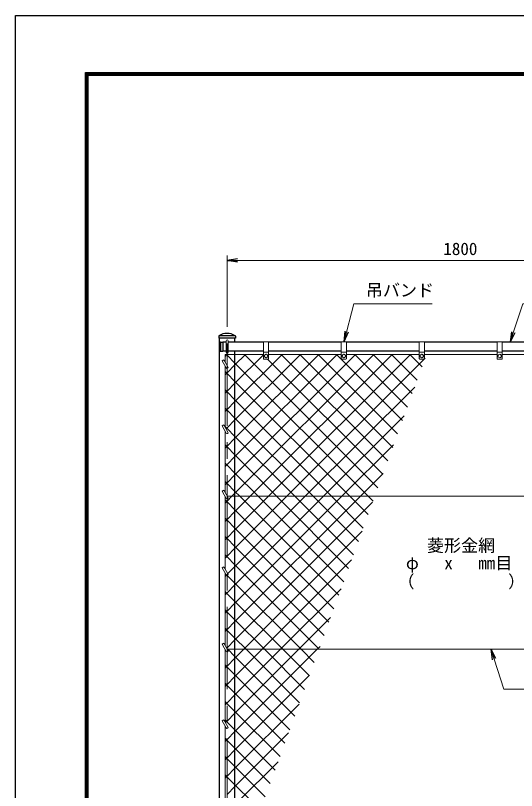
# Model space of a CAD drawing. Units: millimetres, scale not verified. Extents: x -4200 to 4200, y -2970 to 2970.
# Drawn here: x -4200 to -2270, y -18 to 2970 of the extents above; entities that cross this region are included whole.
import ezdxf
from ezdxf.enums import TextEntityAlignment as Align

# ---------------------------------------------------------------- set-up
doc = ezdxf.new("R2010")
doc.units = ezdxf.units.MM
doc.header["$LTSCALE"] = 10
doc.linetypes.add('USER1', pattern=[50.8, 31.75, -6.35, 6.35, -6.35])
for name, color, linetype, lineweight in [('0-0_D-STR1', 1, 'Continuous', 25), ('0-1_D-STR3', 3, 'Continuous', 13), ('0-2_D-BMK', 2, 'USER1', 13), ('0-3_D-STR2', 7, 'Continuous', 13), ('0-4_D-STR-DIM', 7, 'Continuous', 13), ('0-A_D-STR-TXT', 7, 'Continuous', 13), ('0-C_D-TTL', 7, 'Continuous', 25)]:
    doc.layers.add(name, color=color, linetype=linetype, lineweight=lineweight)
doc.layers.add('0-5_0', color=7, linetype='Continuous')
doc.styles.add('ＭＳ ゴシック', font='')
doc.styles.get('ＭＳ ゴシック').set_extended_font_data('MS Gothic')

# ---------------------------------------------------------------- blocks, each defined once
blk = doc.blocks.new('_Open')
at = {"layer": '0-5_0'}
blk.add_line((-10, 1.667), (0, 0), dxfattribs=at)
blk.add_lwpolyline([(-10, -1.667), (0, 0), (-10, 0)], dxfattribs=at)

msp = doc.modelspace()

# ---------------------------------------------------------------- linework, layer by layer
at = {"layer": '0-0_D-STR1'}
for p, q in [((-3416.75, 1734.28), (-3416.75, 1726.23)), ((-3352.89, 1735.23), (-3416.42, 1735.23)), ((-3352.55, 1734.28), (-3352.55, 1726.23)), ((-3352.55, 1726.23), (-3416.75, 1726.23)), ((-3409.99, 1710.73), (-3401.65, 1710.73)), ((-3409.65, 1710.73), (-3409.65, 1675.73)), ((-3401.65, 1710.73), (-3401.65, 1675.73)), ((-3388.65, 1710.23), (-3401.65, 1710.23)), ((-3244.65, 1710.23), (-3380.65, 1710.23)), ((-3354.4, 1710.23), (-3354.4, 1726.23)), ((-2944.65, 1710.23), (-3224.65, 1710.23)), ((-2644.65, 1710.23), (-2924.65, 1710.23)), ((-2344.65, 1710.23), (-2624.65, 1710.23)), ((-2044.65, 1710.23), (-2324.65, 1710.23)), ((-3409.99, 1675.73), (-3401.65, 1675.73)), ((-3388.65, 1676.23), (-3401.65, 1676.23)), ((-3244.65, 1676.23), (-3380.65, 1676.23)), ((-3354.4, -1225.77), (-3354.4, 1676.23)), ((-2944.65, 1676.23), (-3224.65, 1676.23)), ((-2644.65, 1676.23), (-2924.65, 1676.23)), ((-2344.65, 1676.23), (-2624.65, 1676.23)), ((-2044.65, 1676.23), (-2324.65, 1676.23))]:
    msp.add_line(p, q, dxfattribs=at)
msp.add_lwpolyline([(-3414.9, 1726.23), (-3414.9, -1644.77), (-3354.4, -1644.77), (-3354.4, -1259.77)], dxfattribs=at)
for centre, radius, start, end in [((-3415.25, 1734.28), 1.5, 120.85073, 180), ((-3384.65, 1683.05), 61.17, 59.14927, 120.85073), ((-3354.05, 1734.28), 1.5, 0, 59.14927), ((-3379.43, 1693.23), 35.72, 151.52136, 208.47864), ((-3409.99, 1709.73), 1, 90, 147.70173), ((-3409.99, 1676.73), 1, 212.29827, 270)]:
    msp.add_arc(centre, radius, start, end, dxfattribs=at)
at = {"layer": '0-1_D-STR3'}
for p, q in [((-3388.65, 1671.23), (-3388.65, 1715.23)), ((-3380.65, 1671.23), (-3380.65, 1715.23)), ((-3244.65, 1712.23), (-3244.65, 1647.23)), ((-3224.65, 1712.23), (-3244.65, 1712.23)), ((-3224.65, 1712.23), (-3224.65, 1647.23)), ((-2944.65, 1712.23), (-2944.65, 1647.23)), ((-2924.65, 1712.23), (-2944.65, 1712.23)), ((-2924.65, 1712.23), (-2924.65, 1647.23)), ((-2644.65, 1712.23), (-2644.65, 1647.23)), ((-2624.65, 1712.23), (-2644.65, 1712.23)), ((-2624.65, 1712.23), (-2624.65, 1647.23)), ((-2344.65, 1712.23), (-2344.65, 1647.23)), ((-2324.65, 1712.23), (-2344.65, 1712.23)), ((-2324.65, 1712.23), (-2324.65, 1647.23)), ((-3392.65, 1635.08), (-3392.65, 1663.23)), ((-3392.65, 1663.23), (-3244.65, 1663.23)), ((-3224.65, 1672.23), (-3244.65, 1672.23)), ((-3226.65, 1645.23), (-3242.65, 1645.23)), ((-3241.15, 1660.97), (-3234.65, 1664.73)), ((-3241.15, 1660.97), (-3241.15, 1653.48)), ((-3234.65, 1664.73), (-3228.15, 1660.97)), ((-3228.15, 1660.97), (-3228.15, 1653.48)), ((-3224.65, 1663.23), (-2944.65, 1663.23)), ((-2924.65, 1672.23), (-2944.65, 1672.23)), ((-2926.65, 1645.23), (-2942.65, 1645.23)), ((-2941.15, 1660.97), (-2934.65, 1664.73)), ((-2941.15, 1660.97), (-2941.15, 1653.48)), ((-2934.65, 1664.73), (-2928.15, 1660.97)), ((-2928.15, 1660.97), (-2928.15, 1653.48)), ((-2924.65, 1663.23), (-2644.65, 1663.23)), ((-2624.65, 1672.23), (-2644.65, 1672.23)), ((-2626.65, 1645.23), (-2642.65, 1645.23)), ((-2641.15, 1660.97), (-2634.65, 1664.73)), ((-2641.15, 1660.97), (-2641.15, 1653.48)), ((-2634.65, 1664.73), (-2628.15, 1660.97)), ((-2628.15, 1660.97), (-2628.15, 1653.48)), ((-2624.65, 1663.23), (-2344.65, 1663.23)), ((-2324.65, 1672.23), (-2344.65, 1672.23)), ((-2326.65, 1645.23), (-2342.65, 1645.23)), ((-2341.15, 1660.97), (-2334.65, 1664.73)), ((-2341.15, 1660.97), (-2341.15, 1653.48)), ((-2334.65, 1664.73), (-2328.15, 1660.97)), ((-2328.15, 1660.97), (-2328.15, 1653.48)), ((-2324.65, 1663.23), (-2044.65, 1663.23)), ((-3404.05, 1638.82), (-3397.12, 1642.82)), ((-3404.05, 1638.82), (-3388.12, 1611.23)), ((-3397.12, 1642.82), (-3381.19, 1615.23)), ((-3392.65, 1383.58), (-3392.65, 1619.08)), ((-3404.05, 1387.32), (-3397.12, 1391.32)), ((-3404.05, 1387.32), (-3388.12, 1359.73)), ((-3397.12, 1391.32), (-3381.19, 1363.73)), ((-3392.65, 1132.08), (-3392.65, 1367.58)), ((-3404.05, 1135.82), (-3397.12, 1139.82)), ((-3404.05, 1135.82), (-3388.12, 1108.23)), ((-3397.12, 1139.82), (-3381.19, 1112.23)), ((-3392.65, 837.08), (-3392.65, 1116.08)), ((-1592.74, 1116.23), (-3383.5, 1116.23)), ((-3404.05, 840.82), (-3397.12, 844.82)), ((-3404.05, 840.82), (-3388.12, 813.23)), ((-3397.12, 844.82), (-3381.19, 817.23)), ((-3392.65, 542.08), (-3392.65, 821.08)), ((-3404.05, 545.82), (-3397.12, 549.82)), ((-3404.05, 545.82), (-3388.12, 518.23)), ((-3397.12, 549.82), (-3381.19, 522.23)), ((-3392.65, 247.08), (-3392.65, 526.08)), ((-1592.74, 526.23), (-3383.5, 526.23)), ((-3404.05, 250.82), (-3397.12, 254.82)), ((-3404.05, 250.82), (-3388.12, 223.23)), ((-3397.12, 254.82), (-3381.19, 227.23)), ((-3392.65, -47.92), (-3392.65, 231.08))]:
    msp.add_line(p, q, dxfattribs=at)
for points in [[(-3241.15, 1653.48), (-3234.65, 1649.73), (-3228.15, 1653.48)], [(-2941.15, 1653.48), (-2934.65, 1649.73), (-2928.15, 1653.48)], [(-2641.15, 1653.48), (-2634.65, 1649.73), (-2628.15, 1653.48)], [(-2341.15, 1653.48), (-2334.65, 1649.73), (-2328.15, 1653.48)]]:
    msp.add_lwpolyline(points, dxfattribs=at)
for centre in [(-3234.65, 1657.23), (-2934.65, 1657.23), (-2634.65, 1657.23), (-2334.65, 1657.23)]:
    msp.add_circle(centre, 6.49, dxfattribs=at)
for centre, radius, start, end in [((-3384.65, 1715.23), 4, 0, 180), ((-3384.65, 1671.23), 4, 180, 0), ((-3242.65, 1647.23), 2, 180, 270), ((-3226.65, 1647.23), 2, 270, 0), ((-2942.65, 1647.23), 2, 180, 270), ((-2926.65, 1647.23), 2, 270, 0), ((-2642.65, 1647.23), 2, 180, 270), ((-2626.65, 1647.23), 2, 270, 0), ((-2342.65, 1647.23), 2, 180, 270), ((-2326.65, 1647.23), 2, 270, 0), ((-3384.65, 1613.23), 4, 210, 30), ((-3384.65, 1361.73), 4, 210, 30), ((-3384.65, 1110.23), 4, 210, 30), ((-3384.65, 815.23), 4, 210, 30), ((-3384.65, 520.23), 4, 210, 30), ((-3384.65, 225.23), 4, 210, 30)]:
    msp.add_arc(centre, radius, start, end, dxfattribs=at)
at = {"layer": '0-2_D-BMK'}
msp.add_line((-3384.65, -1659.77), (-3384.65, 1750.23), dxfattribs=at)
at = {"layer": '0-3_D-STR2'}
for p, q in [((-3392.65, 1655.63), (-3385.06, 1663.23)), ((-3354.4, 1340.33), (-3031.5, 1663.23)), ((-3354.4, 1269.61), (-2960.79, 1663.23)), ((-2803.43, 1149.41), (-3317.25, 1663.23)), ((-3295.66, 1116.23), (-2748.66, 1663.23)), ((-3244.65, 1661.34), (-3246.54, 1663.23)), ((-2784.56, 1201.25), (-3228.54, 1645.23)), ((-3224.95, 1116.23), (-2677.95, 1663.23)), ((-2765.69, 1253.09), (-3175.83, 1663.23)), ((-2746.82, 1304.93), (-3105.11, 1663.23)), ((-2727.95, 1356.77), (-3034.4, 1663.23)), ((-2709.08, 1408.62), (-2963.69, 1663.23)), ((-2690.21, 1460.46), (-2892.98, 1663.23)), ((-2671.34, 1512.3), (-2822.27, 1663.23)), ((-2652.48, 1564.14), (-2751.56, 1663.23)), ((-2633.61, 1615.98), (-2680.85, 1663.23)), ((-3384.65, 1589.21), (-3392.65, 1597.21)), ((-3354.4, 1558.96), (-3384.65, 1589.21)), ((-2911.67, 1116.23), (-3354.4, 1558.96)), ((-3384.65, 1518.5), (-3392.65, 1526.5)), ((-3354.4, 1488.25), (-3384.65, 1518.5)), ((-2982.38, 1116.23), (-3354.4, 1488.25)), ((-3384.65, 1447.79), (-3392.65, 1455.79)), ((-3354.4, 1417.54), (-3384.65, 1447.79)), ((-3053.09, 1116.23), (-3354.4, 1417.54)), ((-3012.82, 1116.23), (-2702.59, 1426.45)), ((-3384.65, 1377.08), (-3392.65, 1385.08)), ((-3354.4, 1346.83), (-3384.65, 1377.08)), ((-3123.8, 1116.23), (-3354.4, 1346.83)), ((-3384.65, 1310.08), (-3354.4, 1340.33)), ((-2942.11, 1116.23), (-2743.05, 1315.28)), ((-3384.65, 1306.37), (-3392.65, 1314.37)), ((-3392.65, 1302.08), (-3384.65, 1310.08)), ((-3354.4, 1276.12), (-3384.65, 1306.37)), ((-3384.65, 1239.36), (-3354.4, 1269.61)), ((-3194.51, 1116.23), (-3354.4, 1276.12)), ((-3384.65, 1235.66), (-3392.65, 1243.66)), ((-3392.65, 1231.36), (-3384.65, 1239.36)), ((-3354.4, 1205.41), (-3384.65, 1235.66)), ((-3265.22, 1116.23), (-3354.4, 1205.41)), ((-2871.4, 1116.23), (-2783.52, 1204.1)), ((-3384.65, 1164.95), (-3392.65, 1172.95)), ((-3354.4, 1134.7), (-3384.65, 1164.95)), ((-3335.93, 1116.23), (-3354.4, 1134.7)), ((-3354.4, 1057.48), (-3295.66, 1116.23)), ((-3354.4, 986.77), (-3224.95, 1116.23)), ((-3354.4, 774.64), (-3012.82, 1116.23)), ((-3354.4, 703.93), (-2942.11, 1116.23)), ((-3354.4, 633.22), (-2871.4, 1116.23)), ((-2954.38, 734.67), (-3335.93, 1116.23)), ((-2935.51, 786.51), (-3265.22, 1116.23)), ((-2916.64, 838.36), (-3194.51, 1116.23)), ((-2897.77, 890.2), (-3123.8, 1116.23)), ((-2878.9, 942.04), (-3053.09, 1116.23)), ((-2860.03, 993.88), (-2982.38, 1116.23)), ((-2841.16, 1045.72), (-2911.67, 1116.23)), ((-3384.65, 1094.24), (-3392.65, 1102.24)), ((-3354.4, 1063.99), (-3384.65, 1094.24)), ((-3384.65, 1027.23), (-3354.4, 1057.48)), ((-2973.25, 682.83), (-3354.4, 1063.99)), ((-3384.65, 1023.53), (-3392.65, 1031.53)), ((-3392.65, 1019.23), (-3384.65, 1027.23)), ((-3354.4, 993.28), (-3384.65, 1023.53)), ((-3384.65, 956.52), (-3354.4, 986.77)), ((-2992.12, 630.99), (-3354.4, 993.28)), ((-3384.65, 952.82), (-3392.65, 960.82)), ((-3392.65, 948.52), (-3384.65, 956.52)), ((-3319.97, 526.23), (-2864.45, 981.75)), ((-3354.4, 922.57), (-3384.65, 952.82)), ((-3010.98, 579.15), (-3354.4, 922.57)), ((-3384.65, 882.11), (-3392.65, 890.11)), ((-3354.4, 851.86), (-3384.65, 882.11)), ((-3249.26, 526.23), (-2904.91, 870.58)), ((-3029.85, 527.3), (-3354.4, 851.86)), ((-3390.35, 817.09), (-3392.65, 819.4)), ((-3392.65, 807.1), (-3387.41, 812.35)), ((-3384.65, 740.68), (-3392.65, 748.68)), ((-3384.65, 744.39), (-3354.4, 774.64)), ((-3178.55, 526.23), (-2945.38, 759.4)), ((-3392.65, 736.39), (-3384.65, 744.39)), ((-3354.4, 710.43), (-3384.65, 740.68)), ((-3384.65, 673.68), (-3354.4, 703.93)), ((-3170.2, 526.23), (-3354.4, 710.43)), ((-3384.65, 669.97), (-3392.65, 677.97)), ((-3392.65, 665.68), (-3384.65, 673.68)), ((-3354.4, 639.72), (-3384.65, 669.97)), ((-3384.65, 602.97), (-3354.4, 633.22)), ((-3240.91, 526.23), (-3354.4, 639.72)), ((-3384.65, 599.26), (-3392.65, 607.26)), ((-3392.65, 594.97), (-3384.65, 602.97)), ((-3354.4, 569.01), (-3384.65, 599.26)), ((-3311.62, 526.23), (-3354.4, 569.01)), ((-3392.65, 524.26), (-3391.99, 524.93)), ((-3354.4, 491.8), (-3319.97, 526.23)), ((-3354.4, 421.09), (-3249.26, 526.23)), ((-3354.4, 350.38), (-3178.55, 526.23)), ((-3105.33, 319.94), (-3311.62, 526.23)), ((-3086.46, 371.78), (-3240.91, 526.23)), ((-3067.59, 423.62), (-3170.2, 526.23)), ((-3384.65, 461.55), (-3354.4, 491.8)), ((-3384.65, 457.84), (-3392.65, 465.84)), ((-3392.65, 453.55), (-3384.65, 461.55)), ((-3354.4, 427.59), (-3384.65, 457.84)), ((-3384.65, 390.84), (-3354.4, 421.09)), ((-3143.07, 216.25), (-3354.4, 427.59)), ((-3354.4, 138.24), (-3066.77, 425.88)), ((-3384.65, 387.13), (-3392.65, 395.13)), ((-3392.65, 382.84), (-3384.65, 390.84)), ((-3354.4, 356.88), (-3384.65, 387.13)), ((-3384.65, 320.13), (-3354.4, 350.38)), ((-3161.94, 164.41), (-3354.4, 356.88)), ((-3384.65, 316.42), (-3392.65, 324.42)), ((-3392.65, 312.13), (-3384.65, 320.13)), ((-3354.4, 286.17), (-3384.65, 316.42)), ((-3354.4, 67.53), (-3107.23, 314.7)), ((-3180.8, 112.57), (-3354.4, 286.17)), ((-3384.65, 245.71), (-3392.65, 253.71)), ((-3354.4, 215.46), (-3384.65, 245.71)), ((-3199.67, 60.73), (-3354.4, 215.46)), ((-3384.65, 175), (-3392.65, 183)), ((-3354.4, -3.18), (-3147.7, 203.53)), ((-3354.4, 144.75), (-3384.65, 175)), ((-3384.65, 107.99), (-3354.4, 138.24)), ((-3218.54, 8.89), (-3354.4, 144.75)), ((-3384.65, 104.29), (-3392.65, 112.29)), ((-3392.65, 99.99), (-3384.65, 107.99)), ((-3354.4, 74.04), (-3384.65, 104.29)), ((-3344.29, -63.77), (-3188.16, 92.35)), ((-3384.65, 37.28), (-3354.4, 67.53)), ((-3237.41, -42.96), (-3354.4, 74.04)), ((-3392.65, 29.28), (-3384.65, 37.28)), ((-3384.65, -33.43), (-3354.4, -3.18))]:
    msp.add_line(p, q, dxfattribs=at)
for points in [[(-3392.65, 1584.92), (-3384.65, 1592.92), (-3354.4, 1623.17), (-3314.35, 1663.23)], [(-3392.65, 1443.5), (-3384.65, 1451.5), (-3354.4, 1481.75), (-3172.92, 1663.23)], [(-3392.65, 1160.65), (-3384.65, 1168.65), (-3354.4, 1198.9), (-2890.08, 1663.23)], [(-3392.65, 1089.94), (-3384.65, 1097.94), (-3366.37, 1116.23), (-3354.4, 1128.19), (-2819.37, 1663.23)], [(-3392.65, 1514.21), (-3384.65, 1522.21), (-3354.4, 1552.46), (-3244.65, 1662.21)], [(-3392.65, 877.81), (-3384.65, 885.81), (-3354.4, 916.06), (-3154.24, 1116.23), (-2621.66, 1648.8)], [(-3388.7, 1376.74), (-3384.65, 1380.79), (-3354.4, 1411.04), (-3102.21, 1663.23)], [(-2822.3, 1097.56), (-2840.96, 1116.23), (-3354.4, 1629.67), (-3384.65, 1659.92), (-3387.96, 1663.23)], [(-3381.68, 818.07), (-3354.4, 845.35), (-3083.53, 1116.23), (-2662.12, 1537.63)], [(-3386.13, 530.78), (-3384.65, 532.26), (-3354.4, 562.51), (-2823.98, 1092.93)], [(-3048.72, 475.46), (-3099.49, 526.23), (-3354.4, 781.15), (-3384.5, 811.24)], [(-3390.58, 243.49), (-3384.65, 249.42), (-3354.4, 279.67), (-3107.84, 526.23), (-2985.84, 648.23)], [(-3392.65, 170.7), (-3384.65, 178.7), (-3354.4, 208.95), (-3037.13, 526.23), (-3026.3, 537.05)], [(-3124.2, 268.1), (-3354.4, 498.3), (-3382.33, 526.23), (-3384.65, 528.55), (-3385.1, 529)], [(-3256.28, -94.8), (-3287.3, -63.77), (-3354.4, 3.33), (-3384.65, 33.58), (-3392.65, 41.58)]]:
    msp.add_lwpolyline(points, dxfattribs=at)
at = {"layer": '0-4_D-STR-DIM'}
for p, q in [((-3384.65, 1770.23), (-3384.65, 2045.23)), ((-3344.65, 2025.23), (-1624.65, 2025.23))]:
    msp.add_line(p, q, dxfattribs=at)
at = {"layer": '0-A_D-STR-TXT'}
for points in [[(-2594.22, 1858.48), (-2896.67, 1858.48), (-2934.15, 1714.16)], [(-1709.99, 1858.48), (-2245.94, 1858.48), (-2294.03, 1712.13)], [(-2007.7, 372.6), (-2319.03, 372.6), (-2367.13, 524.32)]]:
    msp.add_lwpolyline(points, dxfattribs=at)
at = {"layer": '0-C_D-TTL', "color": 2}
msp.add_lwpolyline([(-4199.68, 2970.23), (4200.32, 2970.23), (4200.32, -2969.77), (-4199.68, -2969.77)], close=True, dxfattribs=at)
at = {"layer": '0-C_D-TTL'}
for points in [[(-3929.68, 2750.23), (3930.32, 2750.23), (3930.32, -2749.77), (-3929.68, -2749.77)], [(-3927.18, 2747.73), (3927.82, 2747.73), (3927.82, -2747.27), (-3927.18, -2747.27)], [(-3924.68, 2745.23), (3925.32, 2745.23), (3925.32, -2744.77), (-3924.68, -2744.77)], [(-3922.18, 2742.73), (3922.82, 2742.73), (3922.82, -2742.27), (-3922.18, -2742.27)], [(-3919.68, 2740.23), (3920.32, 2740.23), (3920.32, -2739.77), (-3919.68, -2739.77)]]:
    msp.add_lwpolyline(points, close=True, dxfattribs=at)

# ---------------------------------------------------------------- block references
at = {"layer": '0-4_D-STR-DIM', "xscale": 4, "yscale": 4, "rotation": 180}
msp.add_blockref('_Open', (-3384.65, 2025.23), dxfattribs=at)
at = {"layer": '0-A_D-STR-TXT', "xscale": 4, "yscale": 4}
for p, rotation in [((-2934.65, 1712.23), 255.43959), ((-2294.65, 1710.23), 251.80943), ((-2367.73, 526.23), 107.58773)]:
    msp.add_blockref('_Open', p, dxfattribs=dict(at, rotation=rotation))

# ---------------------------------------------------------------- texts
at = {"layer": '0-4_D-STR-DIM', "style": 'ＭＳ ゴシック'}
msp.add_text('1800', height=48.09, dxfattribs=at).set_placement((-2551.55, 2031.97), align=Align.BOTTOM_LEFT)
at = {"layer": '0-A_D-STR-TXT', "style": 'ＭＳ ゴシック'}
for s, p in [('吊バンド', (-2850.06, 1872.34)), ('菱形金網', (-2614.6, 888.11)), ('φ   x   mm目', (-2695.82, 820.53)), ('（\u3000\u3000   \u3000\u3000）', (-2728.3, 748.88))]:
    msp.add_text(s, height=48.09, dxfattribs=at).set_placement(p, align=Align.BOTTOM_LEFT)

doc.saveas('drawing.dxf')
